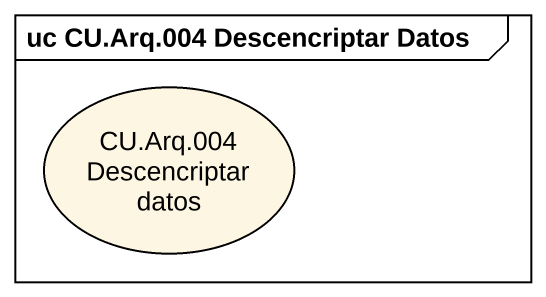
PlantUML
@startuml
mainframe uc CU.Arq.004 Descencriptar Datos
usecase "CU.Arq.004 Descencriptar datos" as CU_Arq_004_Descencriptar
@enduml
